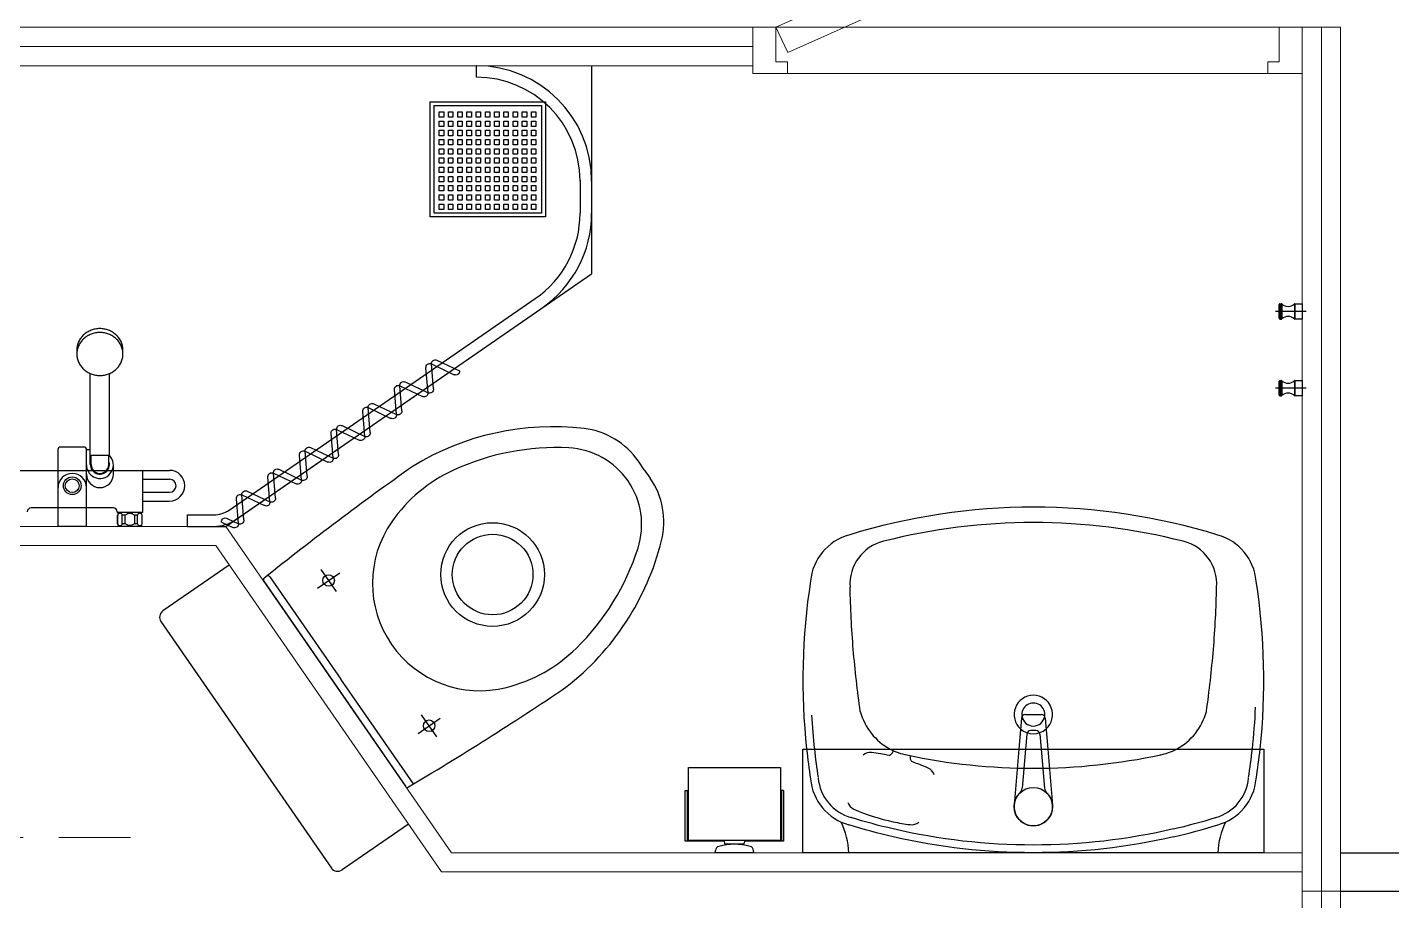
# Model space of a CAD drawing. Extents: x 475189 to 476029, y 1007718 to 1008015.
# Drawn here: x 475770.08 to 475779.6, y 1007978.82 to 1007984.91 of the extents above; entities that cross this region are included whole.
import ezdxf

# ---------------------------------------------------------------- set-up
doc = ezdxf.new("R2010")
doc.units = 0
doc.header["$LTSCALE"] = 2
doc.header["$MEASUREMENT"] = 0
doc.linetypes.add('DASHDOT2', pattern=[0.5, 0.25, -0.125, 0, -0.125])
doc.layers.get('0').update_dxf_attribs({"linetype": 'CONTINUOUS', "lineweight": 0})
doc.layers.add('DIVISION', color=42, linetype='CONTINUOUS')
doc.layers.add('Furniture', color=122, linetype='CONTINUOUS')

msp = doc.modelspace()

# ---------------------------------------------------------------- linework, layer by layer
at = {"color": 8}
for p, q in [((475775.307, 1007984.9147), (475778.502, 1007986.3421)), ((475775.3891, 1007984.7386), (475778.5841, 1007986.166)), ((475779.2473, 1007984.9147), (475768.9274, 1007984.9147)), ((475775.1461, 1007984.6467), (475775.1461, 1007984.9147)), ((475775.1461, 1007984.9147), (475775.1461, 1007984.8611)), ((475775.307, 1007984.9147), (475775.1461, 1007984.9147)), ((475775.307, 1007984.9147), (475778.8184, 1007984.9147)), ((475775.3891, 1007984.7386), (475775.307, 1007984.9147)), ((475775.307, 1007984.6735), (475775.307, 1007984.9147)), ((475778.8184, 1007984.6735), (475778.8184, 1007984.9147)), ((475778.8184, 1007984.9147), (475778.9793, 1007984.9147)), ((475778.9793, 1007984.9147), (475778.9793, 1007984.8611)), ((475778.9793, 1007978.8836), (475778.9793, 1007984.9147)), ((475779.1133, 1007978.8836), (475779.1133, 1007984.9147)), ((475779.2473, 1007978.8836), (475779.2473, 1007984.9147)), ((475775.1461, 1007984.7807), (475768.9274, 1007984.7807)), ((475775.1461, 1007984.6467), (475768.9274, 1007984.6467)), ((475775.1461, 1007984.6735), (475775.1461, 1007984.5931)), ((475775.307, 1007984.6735), (475775.3874, 1007984.6735)), ((475775.3874, 1007984.5931), (475775.3874, 1007984.6735)), ((475778.738, 1007984.5931), (475778.738, 1007984.6735)), ((475778.8184, 1007984.6735), (475778.738, 1007984.6735)), ((475778.9793, 1007984.5931), (475778.9793, 1007984.6735)), ((475775.3874, 1007984.5931), (475775.1461, 1007984.5931)), ((475778.738, 1007984.5931), (475775.3874, 1007984.5931)), ((475778.9793, 1007984.5931), (475778.738, 1007984.5931)), ((475769.1954, 1007981.4301), (475771.3846, 1007981.4301)), ((475771.4682, 1007981.4301), (475773.0431, 1007979.1517)), ((475769.0614, 1007981.2961), (475771.398, 1007981.2961)), ((475771.398, 1007981.2961), (475772.9728, 1007979.0176)), ((475773.0431, 1007979.1517), (475778.9793, 1007979.1517)), ((475772.9728, 1007979.0176), (475778.9793, 1007979.0176)), ((475778.9793, 1007978.8836), (475778.9793, 1007972.8525)), ((475778.9793, 1007978.8836), (475779.2473, 1007978.8836)), ((475778.9793, 1007978.8836), (475779.2473, 1007978.8836)), ((475779.1133, 1007978.8836), (475779.1133, 1007972.8525)), ((475779.2473, 1007978.8836), (475779.2473, 1007972.8525))]:
    msp.add_line(p, q, dxfattribs=at)
at = {"color": 8, "linetype": 'DASHDOT2'}
msp.add_line((475770.8037, 1007979.2589), (475768.2572, 1007979.2589), dxfattribs=at)
at = {"layer": 'DIVISION', "color": 8}
for p, q in [((475779.2473, 1007979.1517), (475795.1963, 1007979.1517)), ((475779.2473, 1007978.8836), (475795.1963, 1007978.8836))]:
    msp.add_line(p, q, dxfattribs=at)
at = {"layer": 'Furniture', "color": 8}
for p, q in [((475773.2162, 1007984.5663), (475773.2162, 1007984.6467)), ((475774.0203, 1007984.6467), (475774.0203, 1007983.6158)), ((475772.8945, 1007984.3947), (475773.6987, 1007984.3947)), ((475772.8945, 1007983.5906), (475772.8945, 1007984.3947)), ((475772.9213, 1007984.3679), (475773.6719, 1007984.3679)), ((475772.9213, 1007983.6174), (475772.9213, 1007984.3679)), ((475773.6719, 1007984.3679), (475773.6719, 1007983.6174)), ((475773.6987, 1007984.3947), (475773.6987, 1007983.5906)), ((475773.9399, 1007983.8442), (475773.9399, 1007983.6158)), ((475774.0203, 1007983.8425), (475774.0203, 1007983.1941)), ((475773.6987, 1007983.5906), (475772.8945, 1007983.5906)), ((475773.6719, 1007983.6174), (475772.9213, 1007983.6174)), ((475771.4682, 1007981.4301), (475774.0203, 1007983.1941)), ((475771.4903, 1007981.5431), (475773.6277, 1007983.0205)), ((475779.0061, 1007982.9312), (475778.7916, 1007982.9312)), ((475778.8184, 1007982.8829), (475778.8184, 1007982.9794)), ((475778.8238, 1007982.9848), (475778.8324, 1007982.9848)), ((475778.8238, 1007982.9848), (475778.8238, 1007982.8776)), ((475778.8324, 1007982.9848), (475778.8324, 1007982.8776)), ((475778.836, 1007982.9833), (475778.836, 1007982.879)), ((475778.9241, 1007982.9833), (475778.9241, 1007982.879)), ((475778.9278, 1007982.9848), (475778.9278, 1007982.8776)), ((475778.8238, 1007982.8776), (475778.8324, 1007982.8776)), ((475772.8788, 1007982.3632), (475772.8646, 1007982.5378)), ((475772.917, 1007982.3896), (475772.9028, 1007982.5642)), ((475772.9028, 1007982.5642), (475773.0611, 1007982.4892)), ((475772.941, 1007982.5906), (475773.0993, 1007982.5156)), ((475770.5223, 1007981.9262), (475770.5223, 1007982.4974)), ((475770.6563, 1007981.9262), (475770.6563, 1007982.4974)), ((475771.537, 1007981.4776), (475773.0471, 1007982.5214)), ((475772.7205, 1007982.4382), (475772.8788, 1007982.3632)), ((475778.8184, 1007982.3468), (475778.8184, 1007982.4433)), ((475778.8238, 1007982.4487), (475778.8324, 1007982.4487)), ((475778.8238, 1007982.4487), (475778.8238, 1007982.3415)), ((475778.8324, 1007982.4487), (475778.8324, 1007982.3415)), ((475778.836, 1007982.4472), (475778.836, 1007982.3429)), ((475778.9241, 1007982.4472), (475778.9241, 1007982.3429)), ((475778.9278, 1007982.4487), (475778.9278, 1007982.3415)), ((475772.6583, 1007982.2108), (475772.6441, 1007982.3854)), ((475772.6965, 1007982.2372), (475772.6823, 1007982.4118)), ((475772.6823, 1007982.4118), (475772.8406, 1007982.3368)), ((475779.0061, 1007982.3951), (475778.7916, 1007982.3951)), ((475778.8238, 1007982.3415), (475778.8324, 1007982.3415)), ((475772.4759, 1007982.0848), (475772.4618, 1007982.2594)), ((475772.4618, 1007982.2594), (475772.6201, 1007982.1844)), ((475772.4999, 1007982.2858), (475772.6583, 1007982.2108)), ((475772.4378, 1007982.0584), (475772.4236, 1007982.233)), ((475772.2173, 1007981.906), (475772.203, 1007982.0806)), ((475772.2412, 1007982.107), (475772.3996, 1007982.032)), ((475772.2554, 1007981.9324), (475772.2412, 1007982.107)), ((475772.2794, 1007982.1334), (475772.4378, 1007982.0584)), ((475770.2971, 1007981.7008), (475770.2971, 1007981.9716)), ((475770.4847, 1007981.9823), (475770.3078, 1007981.9823)), ((475770.4955, 1007981.7008), (475770.4955, 1007981.9716)), ((475770.5223, 1007981.9648), (475770.4955, 1007981.9648)), ((475770.5223, 1007981.8619), (475770.5223, 1007981.9648)), ((475772.0207, 1007981.9546), (475772.1791, 1007981.8796)), ((475772.0349, 1007981.78), (475772.0207, 1007981.9546)), ((475772.0589, 1007981.981), (475772.2173, 1007981.906)), ((475770.5223, 1007981.9262), (475770.6563, 1007981.9262)), ((475770.5276, 1007981.8619), (475770.5276, 1007981.9262)), ((475770.6509, 1007981.8619), (475770.6509, 1007981.9262)), ((475770.6831, 1007981.7946), (475770.6831, 1007981.8619)), ((475771.9967, 1007981.7536), (475771.9825, 1007981.9282)), ((475774.3882, 1007981.8257), (475774.3469, 1007981.8854)), ((475769.9057, 1007981.8214), (475770.3963, 1007981.8214)), ((475770.3963, 1007981.8214), (475770.8868, 1007981.8214)), ((475770.8868, 1007981.8214), (475770.8868, 1007981.5266)), ((475770.8868, 1007981.8214), (475771.0744, 1007981.8214)), ((475771.7762, 1007981.6012), (475771.762, 1007981.7758)), ((475771.8002, 1007981.8022), (475771.9586, 1007981.7272)), ((475771.8144, 1007981.6276), (475771.8002, 1007981.8022)), ((475771.8384, 1007981.8286), (475771.9967, 1007981.7536)), ((475774.3882, 1007981.8257), (475774.4295, 1007981.766)), ((475770.2971, 1007981.4301), (475770.2971, 1007981.7008)), ((475770.4955, 1007981.4301), (475770.4955, 1007981.7008)), ((475770.8868, 1007981.7598), (475771.0752, 1007981.7598)), ((475770.8868, 1007981.6687), (475771.0752, 1007981.6687)), ((475771.6179, 1007981.6762), (475771.7762, 1007981.6012)), ((475770.8868, 1007981.607), (475771.0744, 1007981.607)), ((475771.5557, 1007981.4488), (475771.5415, 1007981.6234)), ((475771.5797, 1007981.6498), (475771.738, 1007981.5748)), ((475771.5939, 1007981.4752), (475771.5797, 1007981.6498)), ((475770.6831, 1007981.5588), (475770.1095, 1007981.5588)), ((475770.7099, 1007981.5319), (475770.7099, 1007981.5266)), ((475770.8868, 1007981.5266), (475770.7099, 1007981.5266)), ((475770.7134, 1007981.5078), (475770.7126, 1007981.5078)), ((475770.7126, 1007981.4489), (475770.7126, 1007981.5078)), ((475770.7134, 1007981.4489), (475770.7134, 1007981.5078)), ((475770.7662, 1007981.5078), (475770.7456, 1007981.5078)), ((475770.7456, 1007981.4489), (475770.7456, 1007981.5078)), ((475770.7662, 1007981.4489), (475770.7662, 1007981.5078)), ((475770.8511, 1007981.5078), (475770.8305, 1007981.5078)), ((475770.8305, 1007981.5078), (475770.8305, 1007981.4489)), ((475770.8511, 1007981.4489), (475770.8511, 1007981.5078)), ((475770.8833, 1007981.5078), (475770.8841, 1007981.5078)), ((475770.8833, 1007981.4489), (475770.8833, 1007981.5078)), ((475770.8841, 1007981.4489), (475770.8841, 1007981.5078)), ((475771.2002, 1007981.4301), (475771.2002, 1007981.5105)), ((475771.2002, 1007981.5105), (475771.3846, 1007981.5105)), ((475771.4766, 1007981.4863), (475771.5557, 1007981.4488)), ((475770.4955, 1007981.4301), (475770.2971, 1007981.4301)), ((475770.7134, 1007981.4489), (475770.7126, 1007981.4489)), ((475770.8788, 1007981.4301), (475770.7179, 1007981.4301)), ((475770.7662, 1007981.4489), (475770.7456, 1007981.4489)), ((475770.8511, 1007981.4489), (475770.8305, 1007981.4489)), ((475770.8833, 1007981.4489), (475770.8841, 1007981.4489)), ((475771.2002, 1007981.4301), (475771.4682, 1007981.4301)), ((475771.4384, 1007981.4599), (475771.5175, 1007981.4224)), ((475771.4921, 1007981.1598), (475771.0291, 1007980.8398)), ((475772.1082, 1007980.9992), (475772.2626, 1007981.1059)), ((475772.1321, 1007981.1297), (475772.2388, 1007980.9753)), ((475771.7328, 1007981.0473), (475772.7217, 1007979.6167)), ((475771.7761, 1007981.079), (475772.2714, 1007980.3625)), ((475771.0154, 1007980.7652), (475772.2045, 1007979.0449)), ((475772.7765, 1007979.6317), (475772.2714, 1007980.3625)), ((475772.8093, 1007979.9849), (475772.9637, 1007980.0916)), ((475772.9399, 1007979.961), (475772.8332, 1007980.1154)), ((475777.0204, 1007980.0921), (475777.0022, 1007979.8754)), ((475777.0471, 1007980.1166), (475777.1587, 1007980.1166)), ((475777.1854, 1007980.0921), (475777.2036, 1007979.8754)), ((475777.0578, 1007979.9796), (475777.0486, 1007979.8754)), ((475777.1212, 1007980.0041), (475777.0845, 1007980.0041)), ((475777.148, 1007979.9796), (475777.1572, 1007979.8754)), ((475777.0022, 1007979.8754), (475776.9693, 1007979.4845)), ((475777.0486, 1007979.8754), (475777.0244, 1007979.602)), ((475777.1572, 1007979.8754), (475777.1814, 1007979.602)), ((475777.2036, 1007979.8754), (475777.2365, 1007979.4845)), ((475774.6958, 1007979.2321), (475774.6958, 1007979.7467)), ((475774.6958, 1007979.7467), (475775.3391, 1007979.7467)), ((475775.3391, 1007979.7467), (475775.3391, 1007979.2321)), ((475774.6744, 1007979.2321), (475774.6744, 1007979.5859)), ((475774.6744, 1007979.5859), (475774.6904, 1007979.5859)), ((475774.6904, 1007979.2321), (475774.6904, 1007979.5859)), ((475775.3445, 1007979.5859), (475775.3445, 1007979.2321)), ((475775.3606, 1007979.5859), (475775.3445, 1007979.5859)), ((475775.3606, 1007979.5859), (475775.3606, 1007979.2321)), ((475772.7419, 1007979.3517), (475772.2789, 1007979.0316)), ((475774.9397, 1007979.2321), (475774.6744, 1007979.2321)), ((475775.3391, 1007979.2374), (475774.6958, 1007979.2374)), ((475774.9509, 1007979.2053), (475774.9494, 1007979.2053)), ((475774.9505, 1007979.2106), (475774.9505, 1007979.2214)), ((475775.0845, 1007979.2106), (475774.9505, 1007979.2106)), ((475775.0856, 1007979.2053), (475775.084, 1007979.2053)), ((475775.0845, 1007979.2106), (475775.0845, 1007979.2214)), ((475775.3606, 1007979.2321), (475775.0952, 1007979.2321)), ((475774.8834, 1007979.1517), (475774.8845, 1007979.1672)), ((475775.1515, 1007979.1517), (475774.8834, 1007979.1517)), ((475775.1515, 1007979.1517), (475775.1504, 1007979.1672)), ((475776.1245, 1007979.1517), (475775.8163, 1007979.1517)), ((475778.3895, 1007979.1517), (475778.0813, 1007979.1517))]:
    msp.add_line(p, q, dxfattribs=at)
for points in [[(475772.9886, 1007984.2866), (475772.9575, 1007984.2866), (475772.9575, 1007984.324), (475772.9886, 1007984.324)], [(475772.9886, 1007984.2223), (475772.9575, 1007984.2223), (475772.9575, 1007984.2597), (475772.9886, 1007984.2597)], [(475773.053, 1007984.2866), (475773.0218, 1007984.2866), (475773.0218, 1007984.324), (475773.053, 1007984.324)], [(475773.053, 1007984.2223), (475773.0218, 1007984.2223), (475773.0218, 1007984.2597), (475773.053, 1007984.2597)], [(475773.1173, 1007984.2866), (475773.0861, 1007984.2866), (475773.0861, 1007984.324), (475773.1173, 1007984.324)], [(475773.1173, 1007984.2223), (475773.0861, 1007984.2223), (475773.0861, 1007984.2597), (475773.1173, 1007984.2597)], [(475773.1816, 1007984.2866), (475773.1505, 1007984.2866), (475773.1505, 1007984.324), (475773.1816, 1007984.324)], [(475773.1816, 1007984.2223), (475773.1505, 1007984.2223), (475773.1505, 1007984.2597), (475773.1816, 1007984.2597)], [(475773.246, 1007984.2866), (475773.2148, 1007984.2866), (475773.2148, 1007984.324), (475773.246, 1007984.324)], [(475773.246, 1007984.2223), (475773.2148, 1007984.2223), (475773.2148, 1007984.2597), (475773.246, 1007984.2597)], [(475773.3103, 1007984.2866), (475773.2791, 1007984.2866), (475773.2791, 1007984.324), (475773.3103, 1007984.324)], [(475773.3103, 1007984.2223), (475773.2791, 1007984.2223), (475773.2791, 1007984.2597), (475773.3103, 1007984.2597)], [(475773.3746, 1007984.2866), (475773.3435, 1007984.2866), (475773.3435, 1007984.324), (475773.3746, 1007984.324)], [(475773.3746, 1007984.2223), (475773.3435, 1007984.2223), (475773.3435, 1007984.2597), (475773.3746, 1007984.2597)], [(475773.439, 1007984.2866), (475773.4078, 1007984.2866), (475773.4078, 1007984.324), (475773.439, 1007984.324)], [(475773.439, 1007984.2223), (475773.4078, 1007984.2223), (475773.4078, 1007984.2597), (475773.439, 1007984.2597)], [(475773.5033, 1007984.2866), (475773.4721, 1007984.2866), (475773.4721, 1007984.324), (475773.5033, 1007984.324)], [(475773.5033, 1007984.2223), (475773.4721, 1007984.2223), (475773.4721, 1007984.2597), (475773.5033, 1007984.2597)], [(475773.5676, 1007984.2866), (475773.5365, 1007984.2866), (475773.5365, 1007984.324), (475773.5676, 1007984.324)], [(475773.5676, 1007984.2223), (475773.5365, 1007984.2223), (475773.5365, 1007984.2597), (475773.5676, 1007984.2597)], [(475773.632, 1007984.2866), (475773.6008, 1007984.2866), (475773.6008, 1007984.324), (475773.632, 1007984.324)], [(475773.632, 1007984.2223), (475773.6008, 1007984.2223), (475773.6008, 1007984.2597), (475773.632, 1007984.2597)], [(475772.9886, 1007984.1579), (475772.9575, 1007984.1579), (475772.9575, 1007984.1953), (475772.9886, 1007984.1953)], [(475773.053, 1007984.1579), (475773.0218, 1007984.1579), (475773.0218, 1007984.1953), (475773.053, 1007984.1953)], [(475773.1173, 1007984.1579), (475773.0861, 1007984.1579), (475773.0861, 1007984.1953), (475773.1173, 1007984.1953)], [(475773.1816, 1007984.1579), (475773.1505, 1007984.1579), (475773.1505, 1007984.1953), (475773.1816, 1007984.1953)], [(475773.246, 1007984.1579), (475773.2148, 1007984.1579), (475773.2148, 1007984.1953), (475773.246, 1007984.1953)], [(475773.3103, 1007984.1579), (475773.2791, 1007984.1579), (475773.2791, 1007984.1953), (475773.3103, 1007984.1953)], [(475773.3746, 1007984.1579), (475773.3435, 1007984.1579), (475773.3435, 1007984.1953), (475773.3746, 1007984.1953)], [(475773.439, 1007984.1579), (475773.4078, 1007984.1579), (475773.4078, 1007984.1953), (475773.439, 1007984.1953)], [(475773.5033, 1007984.1579), (475773.4721, 1007984.1579), (475773.4721, 1007984.1953), (475773.5033, 1007984.1953)], [(475773.5676, 1007984.1579), (475773.5365, 1007984.1579), (475773.5365, 1007984.1953), (475773.5676, 1007984.1953)], [(475773.632, 1007984.1579), (475773.6008, 1007984.1579), (475773.6008, 1007984.1953), (475773.632, 1007984.1953)], [(475772.9886, 1007984.0936), (475772.9575, 1007984.0936), (475772.9575, 1007984.131), (475772.9886, 1007984.131)], [(475772.9886, 1007984.0293), (475772.9575, 1007984.0293), (475772.9575, 1007984.0667), (475772.9886, 1007984.0667)], [(475773.053, 1007984.0936), (475773.0218, 1007984.0936), (475773.0218, 1007984.131), (475773.053, 1007984.131)], [(475773.053, 1007984.0293), (475773.0218, 1007984.0293), (475773.0218, 1007984.0667), (475773.053, 1007984.0667)], [(475773.1173, 1007984.0936), (475773.0861, 1007984.0936), (475773.0861, 1007984.131), (475773.1173, 1007984.131)], [(475773.1173, 1007984.0293), (475773.0861, 1007984.0293), (475773.0861, 1007984.0667), (475773.1173, 1007984.0667)], [(475773.1816, 1007984.0936), (475773.1505, 1007984.0936), (475773.1505, 1007984.131), (475773.1816, 1007984.131)], [(475773.1816, 1007984.0293), (475773.1505, 1007984.0293), (475773.1505, 1007984.0667), (475773.1816, 1007984.0667)], [(475773.246, 1007984.0936), (475773.2148, 1007984.0936), (475773.2148, 1007984.131), (475773.246, 1007984.131)], [(475773.246, 1007984.0293), (475773.2148, 1007984.0293), (475773.2148, 1007984.0667), (475773.246, 1007984.0667)], [(475773.3103, 1007984.0936), (475773.2791, 1007984.0936), (475773.2791, 1007984.131), (475773.3103, 1007984.131)], [(475773.3103, 1007984.0293), (475773.2791, 1007984.0293), (475773.2791, 1007984.0667), (475773.3103, 1007984.0667)], [(475773.3746, 1007984.0936), (475773.3435, 1007984.0936), (475773.3435, 1007984.131), (475773.3746, 1007984.131)], [(475773.3746, 1007984.0293), (475773.3435, 1007984.0293), (475773.3435, 1007984.0667), (475773.3746, 1007984.0667)], [(475773.439, 1007984.0936), (475773.4078, 1007984.0936), (475773.4078, 1007984.131), (475773.439, 1007984.131)], [(475773.439, 1007984.0293), (475773.4078, 1007984.0293), (475773.4078, 1007984.0667), (475773.439, 1007984.0667)], [(475773.5033, 1007984.0936), (475773.4721, 1007984.0936), (475773.4721, 1007984.131), (475773.5033, 1007984.131)], [(475773.5033, 1007984.0293), (475773.4721, 1007984.0293), (475773.4721, 1007984.0667), (475773.5033, 1007984.0667)], [(475773.5676, 1007984.0936), (475773.5365, 1007984.0936), (475773.5365, 1007984.131), (475773.5676, 1007984.131)], [(475773.5676, 1007984.0293), (475773.5365, 1007984.0293), (475773.5365, 1007984.0667), (475773.5676, 1007984.0667)], [(475773.632, 1007984.0936), (475773.6008, 1007984.0936), (475773.6008, 1007984.131), (475773.632, 1007984.131)], [(475773.632, 1007984.0293), (475773.6008, 1007984.0293), (475773.6008, 1007984.0667), (475773.632, 1007984.0667)], [(475772.9886, 1007983.9649), (475772.9575, 1007983.9649), (475772.9575, 1007984.0023), (475772.9886, 1007984.0023)], [(475773.053, 1007983.9649), (475773.0218, 1007983.9649), (475773.0218, 1007984.0023), (475773.053, 1007984.0023)], [(475773.1173, 1007983.9649), (475773.0861, 1007983.9649), (475773.0861, 1007984.0023), (475773.1173, 1007984.0023)], [(475773.1816, 1007983.9649), (475773.1505, 1007983.9649), (475773.1505, 1007984.0023), (475773.1816, 1007984.0023)], [(475773.246, 1007983.9649), (475773.2148, 1007983.9649), (475773.2148, 1007984.0023), (475773.246, 1007984.0023)], [(475773.3103, 1007983.9649), (475773.2791, 1007983.9649), (475773.2791, 1007984.0023), (475773.3103, 1007984.0023)], [(475773.3746, 1007983.9649), (475773.3435, 1007983.9649), (475773.3435, 1007984.0023), (475773.3746, 1007984.0023)], [(475773.439, 1007983.9649), (475773.4078, 1007983.9649), (475773.4078, 1007984.0023), (475773.439, 1007984.0023)], [(475773.5033, 1007983.9649), (475773.4721, 1007983.9649), (475773.4721, 1007984.0023), (475773.5033, 1007984.0023)], [(475773.5676, 1007983.9649), (475773.5365, 1007983.9649), (475773.5365, 1007984.0023), (475773.5676, 1007984.0023)], [(475773.632, 1007983.9649), (475773.6008, 1007983.9649), (475773.6008, 1007984.0023), (475773.632, 1007984.0023)], [(475772.9886, 1007983.9006), (475772.9575, 1007983.9006), (475772.9575, 1007983.938), (475772.9886, 1007983.938)], [(475772.9886, 1007983.8363), (475772.9575, 1007983.8363), (475772.9575, 1007983.8737), (475772.9886, 1007983.8737)], [(475773.053, 1007983.9006), (475773.0218, 1007983.9006), (475773.0218, 1007983.938), (475773.053, 1007983.938)], [(475773.053, 1007983.8363), (475773.0218, 1007983.8363), (475773.0218, 1007983.8737), (475773.053, 1007983.8737)], [(475773.1173, 1007983.9006), (475773.0861, 1007983.9006), (475773.0861, 1007983.938), (475773.1173, 1007983.938)], [(475773.1173, 1007983.8363), (475773.0861, 1007983.8363), (475773.0861, 1007983.8737), (475773.1173, 1007983.8737)], [(475773.1816, 1007983.9006), (475773.1505, 1007983.9006), (475773.1505, 1007983.938), (475773.1816, 1007983.938)], [(475773.1816, 1007983.8363), (475773.1505, 1007983.8363), (475773.1505, 1007983.8737), (475773.1816, 1007983.8737)], [(475773.246, 1007983.9006), (475773.2148, 1007983.9006), (475773.2148, 1007983.938), (475773.246, 1007983.938)], [(475773.246, 1007983.8363), (475773.2148, 1007983.8363), (475773.2148, 1007983.8737), (475773.246, 1007983.8737)], [(475773.3103, 1007983.9006), (475773.2791, 1007983.9006), (475773.2791, 1007983.938), (475773.3103, 1007983.938)], [(475773.3103, 1007983.8363), (475773.2791, 1007983.8363), (475773.2791, 1007983.8737), (475773.3103, 1007983.8737)], [(475773.3746, 1007983.9006), (475773.3435, 1007983.9006), (475773.3435, 1007983.938), (475773.3746, 1007983.938)], [(475773.3746, 1007983.8363), (475773.3435, 1007983.8363), (475773.3435, 1007983.8737), (475773.3746, 1007983.8737)], [(475773.439, 1007983.9006), (475773.4078, 1007983.9006), (475773.4078, 1007983.938), (475773.439, 1007983.938)], [(475773.439, 1007983.8363), (475773.4078, 1007983.8363), (475773.4078, 1007983.8737), (475773.439, 1007983.8737)], [(475773.5033, 1007983.9006), (475773.4721, 1007983.9006), (475773.4721, 1007983.938), (475773.5033, 1007983.938)], [(475773.5033, 1007983.8363), (475773.4721, 1007983.8363), (475773.4721, 1007983.8737), (475773.5033, 1007983.8737)], [(475773.5676, 1007983.9006), (475773.5365, 1007983.9006), (475773.5365, 1007983.938), (475773.5676, 1007983.938)], [(475773.5676, 1007983.8363), (475773.5365, 1007983.8363), (475773.5365, 1007983.8737), (475773.5676, 1007983.8737)], [(475773.632, 1007983.9006), (475773.6008, 1007983.9006), (475773.6008, 1007983.938), (475773.632, 1007983.938)], [(475773.632, 1007983.8363), (475773.6008, 1007983.8363), (475773.6008, 1007983.8737), (475773.632, 1007983.8737)], [(475772.9886, 1007983.7719), (475772.9575, 1007983.7719), (475772.9575, 1007983.8093), (475772.9886, 1007983.8093)], [(475773.053, 1007983.7719), (475773.0218, 1007983.7719), (475773.0218, 1007983.8093), (475773.053, 1007983.8093)], [(475773.1173, 1007983.7719), (475773.0861, 1007983.7719), (475773.0861, 1007983.8093), (475773.1173, 1007983.8093)], [(475773.1816, 1007983.7719), (475773.1505, 1007983.7719), (475773.1505, 1007983.8093), (475773.1816, 1007983.8093)], [(475773.246, 1007983.7719), (475773.2148, 1007983.7719), (475773.2148, 1007983.8093), (475773.246, 1007983.8093)], [(475773.3103, 1007983.7719), (475773.2791, 1007983.7719), (475773.2791, 1007983.8093), (475773.3103, 1007983.8093)], [(475773.3746, 1007983.7719), (475773.3435, 1007983.7719), (475773.3435, 1007983.8093), (475773.3746, 1007983.8093)], [(475773.439, 1007983.7719), (475773.4078, 1007983.7719), (475773.4078, 1007983.8093), (475773.439, 1007983.8093)], [(475773.5033, 1007983.7719), (475773.4721, 1007983.7719), (475773.4721, 1007983.8093), (475773.5033, 1007983.8093)], [(475773.5676, 1007983.7719), (475773.5365, 1007983.7719), (475773.5365, 1007983.8093), (475773.5676, 1007983.8093)], [(475773.632, 1007983.7719), (475773.6008, 1007983.7719), (475773.6008, 1007983.8093), (475773.632, 1007983.8093)], [(475772.9886, 1007983.7076), (475772.9575, 1007983.7076), (475772.9575, 1007983.745), (475772.9886, 1007983.745)], [(475772.9886, 1007983.6433), (475772.9575, 1007983.6433), (475772.9575, 1007983.6807), (475772.9886, 1007983.6807)], [(475773.053, 1007983.7076), (475773.0218, 1007983.7076), (475773.0218, 1007983.745), (475773.053, 1007983.745)], [(475773.053, 1007983.6433), (475773.0218, 1007983.6433), (475773.0218, 1007983.6807), (475773.053, 1007983.6807)], [(475773.1173, 1007983.7076), (475773.0861, 1007983.7076), (475773.0861, 1007983.745), (475773.1173, 1007983.745)], [(475773.1173, 1007983.6433), (475773.0861, 1007983.6433), (475773.0861, 1007983.6807), (475773.1173, 1007983.6807)], [(475773.1816, 1007983.7076), (475773.1505, 1007983.7076), (475773.1505, 1007983.745), (475773.1816, 1007983.745)], [(475773.1816, 1007983.6433), (475773.1505, 1007983.6433), (475773.1505, 1007983.6807), (475773.1816, 1007983.6807)], [(475773.246, 1007983.7076), (475773.2148, 1007983.7076), (475773.2148, 1007983.745), (475773.246, 1007983.745)], [(475773.246, 1007983.6433), (475773.2148, 1007983.6433), (475773.2148, 1007983.6807), (475773.246, 1007983.6807)], [(475773.3103, 1007983.7076), (475773.2791, 1007983.7076), (475773.2791, 1007983.745), (475773.3103, 1007983.745)], [(475773.3103, 1007983.6433), (475773.2791, 1007983.6433), (475773.2791, 1007983.6807), (475773.3103, 1007983.6807)], [(475773.3746, 1007983.7076), (475773.3435, 1007983.7076), (475773.3435, 1007983.745), (475773.3746, 1007983.745)], [(475773.3746, 1007983.6433), (475773.3435, 1007983.6433), (475773.3435, 1007983.6807), (475773.3746, 1007983.6807)], [(475773.439, 1007983.7076), (475773.4078, 1007983.7076), (475773.4078, 1007983.745), (475773.439, 1007983.745)], [(475773.439, 1007983.6433), (475773.4078, 1007983.6433), (475773.4078, 1007983.6807), (475773.439, 1007983.6807)], [(475773.5033, 1007983.7076), (475773.4721, 1007983.7076), (475773.4721, 1007983.745), (475773.5033, 1007983.745)], [(475773.5033, 1007983.6433), (475773.4721, 1007983.6433), (475773.4721, 1007983.6807), (475773.5033, 1007983.6807)], [(475773.5676, 1007983.7076), (475773.5365, 1007983.7076), (475773.5365, 1007983.745), (475773.5676, 1007983.745)], [(475773.5676, 1007983.6433), (475773.5365, 1007983.6433), (475773.5365, 1007983.6807), (475773.5676, 1007983.6807)], [(475773.632, 1007983.7076), (475773.6008, 1007983.7076), (475773.6008, 1007983.745), (475773.632, 1007983.745)], [(475773.632, 1007983.6433), (475773.6008, 1007983.6433), (475773.6008, 1007983.6807), (475773.632, 1007983.6807)], [(475778.7112, 1007979.8754), (475778.7112, 1007979.1517), (475775.4946, 1007979.1517), (475775.4946, 1007979.8754)]]:
    msp.add_lwpolyline(points, close=True, dxfattribs=at)
for points in [[(475778.9278, 1007982.9848), (475778.9793, 1007982.9848), (475778.9793, 1007982.8776), (475778.9278, 1007982.8776)], [(475778.9278, 1007982.4487), (475778.9793, 1007982.4487), (475778.9793, 1007982.3415), (475778.9278, 1007982.3415)]]:
    msp.add_lwpolyline(points, dxfattribs=at)
for points in [[(475770.7496, 1007982.6493, 0.052075), (475770.749, 1007982.6784, 0.05173), (475770.7423, 1007982.7068, 0.05089), (475770.7299, 1007982.7336, 0.049718), (475770.7121, 1007982.7575, 0.048423), (475770.6898, 1007982.7778, 0.047205), (475770.6636, 1007982.7938, 0.046227), (475770.6347, 1007982.8047, 0.045603), (475770.6041, 1007982.8101, 0.045396), (475770.5728, 1007982.81, 0.045626), (475770.5423, 1007982.8042, 0.046271), (475770.5134, 1007982.793, 0.047264), (475770.4875, 1007982.7769, 0.048491), (475770.4653, 1007982.7563, 0.049785), (475770.4479, 1007982.7322, 0.050944), (475770.4357, 1007982.7054, 0.051762), (475770.4294, 1007982.6769, 0.052077), (475770.429, 1007982.6477, 0.052077)], [(475770.8305, 1007981.5078, 0.053646), (475770.8224, 1007981.5142, 0.055269), (475770.8132, 1007981.5187, 0.056428), (475770.8034, 1007981.5209, 0.056849), (475770.7933, 1007981.5209, 0.056428), (475770.7835, 1007981.5187, 0.055269), (475770.7743, 1007981.5142, 0.053646), (475770.7662, 1007981.5078, 0.053646)], [(475770.8305, 1007981.4489, -0.053646), (475770.8224, 1007981.4424, -0.055269), (475770.8132, 1007981.438, -0.056428), (475770.8034, 1007981.4357, -0.056849), (475770.7933, 1007981.4357, -0.056428), (475770.7835, 1007981.438, -0.055269), (475770.7743, 1007981.4424, -0.053646), (475770.7662, 1007981.4489, -0.053646)], [(475775.8953, 1007980.1376, -0.014975), (475775.8466, 1007980.5708, -0.014955), (475775.8239, 1007981.0064, -0.014955)], [(475778.3105, 1007980.1376, 0.014975), (475778.3592, 1007980.5708, 0.014955), (475778.3819, 1007981.0064, 0.014955)], [(475778.0813, 1007979.318, -0.115217), (475776.1245, 1007979.318, -0.017611), (475775.8321, 1007979.3972)], [(475776.1245, 1007979.318, -0.017611), (475775.8321, 1007979.3972)], [(475778.0813, 1007979.263, -0.113761), (475776.1245, 1007979.263, -0.018329), (475775.8163, 1007979.346)], [(475778.0813, 1007979.263, -0.113761), (475776.1245, 1007979.263)], [(475778.0813, 1007979.263, -0.113761), (475776.1245, 1007979.263)]]:
    msp.add_lwpolyline(points, format="xyb", dxfattribs=at)
msp.add_lwpolyline([(475770.4284, 1007982.6339, 0.052543), (475770.4315, 1007982.6046, 0.051974), (475770.4407, 1007982.5764, 0.050953), (475770.4555, 1007982.5505, 0.049677), (475770.4755, 1007982.5277, 0.048366), (475770.4999, 1007982.509, 0.047214), (475770.5277, 1007982.4952, 0.046368), (475770.5579, 1007982.4866, 0.045923), (475770.5893, 1007982.4837, 0.045923), (475770.6206, 1007982.4866, 0.046368), (475770.6508, 1007982.4952, 0.047214), (475770.6786, 1007982.509, 0.048366), (475770.703, 1007982.5277, 0.049677), (475770.723, 1007982.5505, 0.050953), (475770.7379, 1007982.5764, 0.051974), (475770.747, 1007982.6046, 0.052543), (475770.7501, 1007982.6339, 0.052543), (475770.747, 1007982.6631, 0.051974), (475770.7379, 1007982.6913, 0.050953), (475770.723, 1007982.7173, 0.049677), (475770.703, 1007982.74, 0.048366), (475770.6786, 1007982.7587, 0.047214), (475770.6508, 1007982.7725, 0.046368), (475770.6206, 1007982.7811, 0.045923), (475770.5893, 1007982.784, 0.045923), (475770.5579, 1007982.7811, 0.046368), (475770.5277, 1007982.7725, 0.047214), (475770.4999, 1007982.7587, 0.048366), (475770.4755, 1007982.74, 0.049677), (475770.4555, 1007982.7173, 0.050953), (475770.4407, 1007982.6913, 0.051974), (475770.4315, 1007982.6631, 0.052543)], format="xyb", close=True, dxfattribs=at)
for centre, radius in [((475770.3963, 1007981.7142), 0.0617), ((475770.3963, 1007981.7142), 0.0482), ((475773.3298, 1007981.0941), 0.3619), ((475773.3298, 1007981.0941), 0.2815), ((475772.1854, 1007981.0525), 0.0402), ((475772.8865, 1007980.0382), 0.0402), ((475777.1029, 1007979.4733), 0.134)]:
    msp.add_circle(centre, radius, dxfattribs=at)
for centre, radius, start, end in [((475773.2162, 1007983.8425), 0.8042, 0, 90), ((475773.2162, 1007983.8425), 0.7237, 0, 90), ((475773.2162, 1007983.6158), 0.7237, 304.6524, 0), ((475773.2162, 1007983.6158), 0.8042, 304.65249, 0), ((475778.8238, 1007982.9794), 0.00536, 90, 180), ((475778.8323, 1007982.9794), 0.00536, 47.07455, 90), ((475778.8801, 1007983.0307), 0.0647, 227.07455, 312.92545), ((475778.9278, 1007982.9794), 0.00536, 90, 132.92545), ((475778.8238, 1007982.8829), 0.00536, 180, 270), ((475778.8324, 1007982.8829), 0.00536, 270, 312.92545), ((475778.8801, 1007982.8316), 0.0647, 47.07455, 132.92545), ((475778.9278, 1007982.8829), 0.00536, 227.07455, 270), ((475778.8238, 1007982.4433), 0.00536, 90, 180), ((475778.8323, 1007982.4433), 0.00536, 47.07455, 90), ((475778.8801, 1007982.4946), 0.0647, 227.07455, 312.92545), ((475778.9278, 1007982.4433), 0.00536, 90, 132.92545), ((475778.8238, 1007982.3468), 0.00536, 180, 270), ((475778.8324, 1007982.3468), 0.00536, 270, 312.92545), ((475778.8801, 1007982.2955), 0.0647, 47.07455, 132.92545), ((475778.9278, 1007982.3468), 0.00536, 227.07455, 270), ((475773.7508, 1007980.2548), 1.8709, 83.32816, 121.46436), ((475773.9059, 1007981.5805), 0.5361, 34.65285, 83.32816), ((475770.3078, 1007981.9716), 0.0107, 90, 180), ((475770.4847, 1007981.9716), 0.0107, 0, 90), ((475773.7729, 1007980.27), 1.7101, 87.02933, 114.78921), ((475773.8337, 1007981.4424), 0.5361, 342.27638, 87.02933), ((475770.5893, 1007981.859), 0.0938, 180, 45.34833), ((475770.5893, 1007981.8619), 0.067, 180, 23.07588), ((475770.5893, 1007981.8619), 0.0617, 180, 0.00036), ((475770.3963, 1007981.7008), 0.0992, 0, 180), ((475770.5893, 1007981.7946), 0.0938, 180, 0), ((475771.0744, 1007981.7142), 0.1072, 0, 90), ((475785.3502, 1007964.0634), 21.7838, 125.26114, 128.67974), ((475773.5054, 1007980.8491), 1.0722, 114.78921, 145.11338), ((475773.9884, 1007981.4611), 0.5361, 345.97754, 34.65285), ((475771.0744, 1007981.7142), 0.1072, 270, 0), ((475771.0752, 1007981.7142), 0.0456, 0, 90), ((475771.0752, 1007981.7142), 0.0456, 270, 0), ((475770.1095, 1007981.5319), 0.0268, 90, 180), ((475770.6831, 1007981.5319), 0.0268, 0, 90), ((475770.7479, 1007981.5079), 0.0353, 148.01879, 180.09042), ((475770.7295, 1007981.5049), 0.0164, 10.38886, 169.61114), ((475770.8672, 1007981.5049), 0.0164, 10.38886, 169.61114), ((475770.8488, 1007981.5079), 0.0353, 359.90958, 31.98121), ((475771.3846, 1007981.6981), 0.1876, 270, 304.65261), ((475771.3846, 1007981.6981), 0.2681, 270, 304.65261), ((475777.1029, 1007977.2083), 4.3558, 72.8194, 107.1806), ((475770.7479, 1007981.4488), 0.0353, 179.90958, 211.98121), ((475770.7295, 1007981.4518), 0.0164, 190.38886, 349.61114), ((475770.8672, 1007981.4518), 0.0164, 190.38886, 349.61114), ((475770.8488, 1007981.4488), 0.0353, 328.01879, 0.09042), ((475773.2416, 1007981.0331), 0.7505, 145.11338, 284.19233), ((475777.1029, 1007977.2083), 4.2486, 75.74997, 104.25003), ((475772.6934, 1007981.7845), 1.8709, 307.84134, 345.97754), ((475775.9136, 1007981.0161), 0.3668, 105.39052, 174.99834), ((475776.1302, 1007981.0279), 0.3071, 103.77301, 184.01773), ((475778.0756, 1007981.0279), 0.3071, 355.98227, 76.22699), ((475778.2922, 1007981.0161), 0.3668, 5.00166, 74.60948), ((475772.7155, 1007981.7998), 1.7101, 314.5165, 342.27638), ((475771.746, 1007981.0565), 0.0161, 128.67974, 214.65285), ((475771.7628, 1007981.0699), 0.0161, 34.65285, 128.62316), ((475779.9644, 1007980.3579), 4.4698, 171.11718, 186.19685), ((475774.2414, 1007980.3579), 4.4698, 353.80315, 8.88282), ((475771.0595, 1007980.7957), 0.0536, 124.65274, 214.65261), ((475773.1627, 1007981.345), 1.0722, 284.19233, 314.5165), ((475761.6458, 1007998.3572), 21.7838, 300.5865, 304.04456), ((475777.1029, 1007980.1166), 0.134, 311.52327, 228.47522), ((475777.1029, 1007980.1166), 0.0804, 350.10194, 189.89524), ((475774.2414, 1007980.3579), 4.4162, 353.72763, 357.52493), ((475779.9644, 1007980.3579), 4.4162, 183.18126, 186.27237), ((475776.3013, 1007980.2465), 0.4203, 195.01418, 241.99572), ((475777.0471, 1007980.0898), 0.0268, 90, 175.19454), ((475777.1029, 1007980.1166), 0.0804, 189.89524, 350.10194), ((475777.1587, 1007980.0898), 0.0268, 4.80546, 90), ((475777.9045, 1007980.2465), 0.4203, 298.00428, 344.98582), ((475777.1029, 1007980.1166), 0.134, 228.47522, 311.52327), ((475777.0845, 1007979.9773), 0.0268, 90, 174.93638), ((475777.1213, 1007979.9773), 0.0268, 5.06362, 90), ((475779.9644, 1007980.3579), 4.4698, 186.19685, 188.88283), ((475779.9644, 1007980.3579), 4.4162, 186.27237, 188.88283), ((475776.0633, 1007979.8914), 0.0694, 299.04553, 331.78067), ((475776.3013, 1007980.2465), 0.4203, 241.99572, 258.8835), ((475776.0633, 1007979.8914), 0.0694, 331.78067, 336.71503), ((475777.9045, 1007980.2465), 0.4203, 281.1165, 298.00428), ((475774.2414, 1007980.3579), 4.4162, 351.11717, 353.72763), ((475774.2414, 1007980.3579), 4.4698, 351.11717, 353.80315), ((475775.9649, 1007979.7755), 0.0764, 83.00304, 130.96203), ((475775.8049, 1007978.4699), 1.3918, 77.8833, 83.01183), ((475777.1029, 1007983.99), 4.2486, 258.00446, 282.08627), ((475776.3121, 1007979.8227), 0.0694, 174.58858, 210.09586), ((475775.8049, 1007978.4699), 1.3918, 66.13008, 71.25869), ((475775.9136, 1007979.6997), 0.3668, 185.00166, 254.60948), ((475775.9136, 1007979.6997), 0.3132, 185.00166, 254.60948), ((475776.3372, 1007979.6728), 0.0764, 18.17986, 66.13886), ((475778.2922, 1007979.6997), 0.3132, 285.39052, 354.99834), ((475778.2922, 1007979.6997), 0.3668, 285.39052, 354.99834), ((475776.971, 1007979.6068), 0.0536, 314.67007, 354.93638), ((475777.2348, 1007979.6068), 0.0536, 185.06362, 225.32993), ((475775.8813, 1007979.5262), 0.0764, 198.17903, 246.13803), ((475777.1029, 1007979.4733), 0.134, 134.67007, 45.32993), ((475776.4136, 1007980.7291), 1.3918, 246.12924, 258.01047), ((475777.1029, 1007983.5075), 4.3022, 283.14487, 287.1806), ((475775.2401, 1007979.1207), 0.577, 3.07445, 25.09001), ((475776.4136, 1007980.7291), 1.3918, 258.01047, 263.01098), ((475776.2536, 1007979.4235), 0.0764, 263.00221, 310.9612), ((475777.1029, 1007983.5075), 4.3558, 282.98024, 287.1806), ((475778.9657, 1007979.1207), 0.577, 154.90999, 176.92555), ((475774.9166, 1007979.165), 0.0322, 105.23431, 176.01917), ((475775.0175, 1007978.7946), 0.416, 74.76656, 105.23431), ((475774.9397, 1007979.2214), 0.0107, 0, 90), ((475775.0952, 1007979.2214), 0.0107, 90, 180), ((475775.1183, 1007979.165), 0.0322, 3.98083, 74.76656), ((475772.2484, 1007979.0757), 0.0536, 214.65259, 304.65274)]:
    msp.add_arc(centre, radius, start, end, dxfattribs=at)
at = {"layer": 'Furniture', "color": 8, "extrusion": (0, 0, -1)}
for centre, major_axis, start_param, end_param in [((475772.8913, 1007982.54), (0.0179, 0.0199), 3.898203, 5.992638), ((475772.9295, 1007982.5664), (0.0199, -0.0179), 2.327406, 4.421842), ((475772.709, 1007982.414), (0.0199, -0.0179), 2.327388, 4.421811), ((475773.0726, 1007982.5134), (0.0199, -0.0179), 5.469002, 7.563381), ((475772.6708, 1007982.3876), (0.0199, -0.0179), 2.327388, 4.421811), ((475772.8521, 1007982.361), (0.0179, 0.0199), 0.756613, 2.850992), ((475772.8903, 1007982.3874), (0.0199, -0.0179), 5.469002, 7.563381), ((475772.4503, 1007982.2352), (0.0179, 0.0199), 3.898203, 5.992638), ((475772.4885, 1007982.2616), (0.0179, 0.0199), 3.898203, 5.992638), ((475772.6316, 1007982.2086), (0.0179, 0.0199), 0.756561, 2.85094), ((475772.6697, 1007982.235), (0.0179, 0.0199), 0.756561, 2.85094), ((475772.2298, 1007982.0828), (0.0179, 0.0199), 3.898184, 5.992607), ((475772.268, 1007982.1092), (0.0199, -0.0179), 2.327388, 4.421811), ((475772.411, 1007982.0562), (0.0179, 0.0199), 0.756613, 2.850992), ((475772.4492, 1007982.0826), (0.0179, 0.0199), 0.756613, 2.850992), ((475772.0093, 1007981.9304), (0.0199, -0.0179), 2.327413, 4.421797), ((475772.0474, 1007981.9568), (0.0199, -0.0179), 2.327413, 4.421797), ((475772.1905, 1007981.9038), (0.0179, 0.0199), 0.756561, 2.85094), ((475772.2287, 1007981.9302), (0.0179, 0.0199), 0.756561, 2.85094), ((475771.7887, 1007981.778), (0.0179, 0.0199), 3.898228, 5.992639), ((475771.8269, 1007981.8044), (0.0179, 0.0199), 3.898228, 5.992639), ((475772.0082, 1007981.7778), (0.0179, 0.0199), 0.756595, 2.850928), ((475771.6064, 1007981.652), (0.0179, 0.0199), 3.898197, 5.992603), ((475771.97, 1007981.7514), (0.0199, -0.0179), 5.468983, 7.563317), ((475771.5682, 1007981.6256), (0.0179, 0.0199), 3.898197, 5.992603), ((475771.7495, 1007981.599), (0.0199, -0.0179), 5.468979, 7.563393), ((475771.7877, 1007981.6254), (0.0179, 0.0199), 0.75659, 2.851004), ((475771.4651, 1007981.4621), (0.0179, 0.0199), 3.898197, 5.992603), ((475771.529, 1007981.4466), (0.0179, 0.0199), 0.756598, 2.851052), ((475771.5672, 1007981.473), (0.0179, 0.0199), 0.756598, 2.851052)]:
    msp.add_ellipse(centre, major_axis=major_axis, ratio=1, start_param=start_param, end_param=end_param, dxfattribs=at)

doc.saveas('drawing.dxf')
